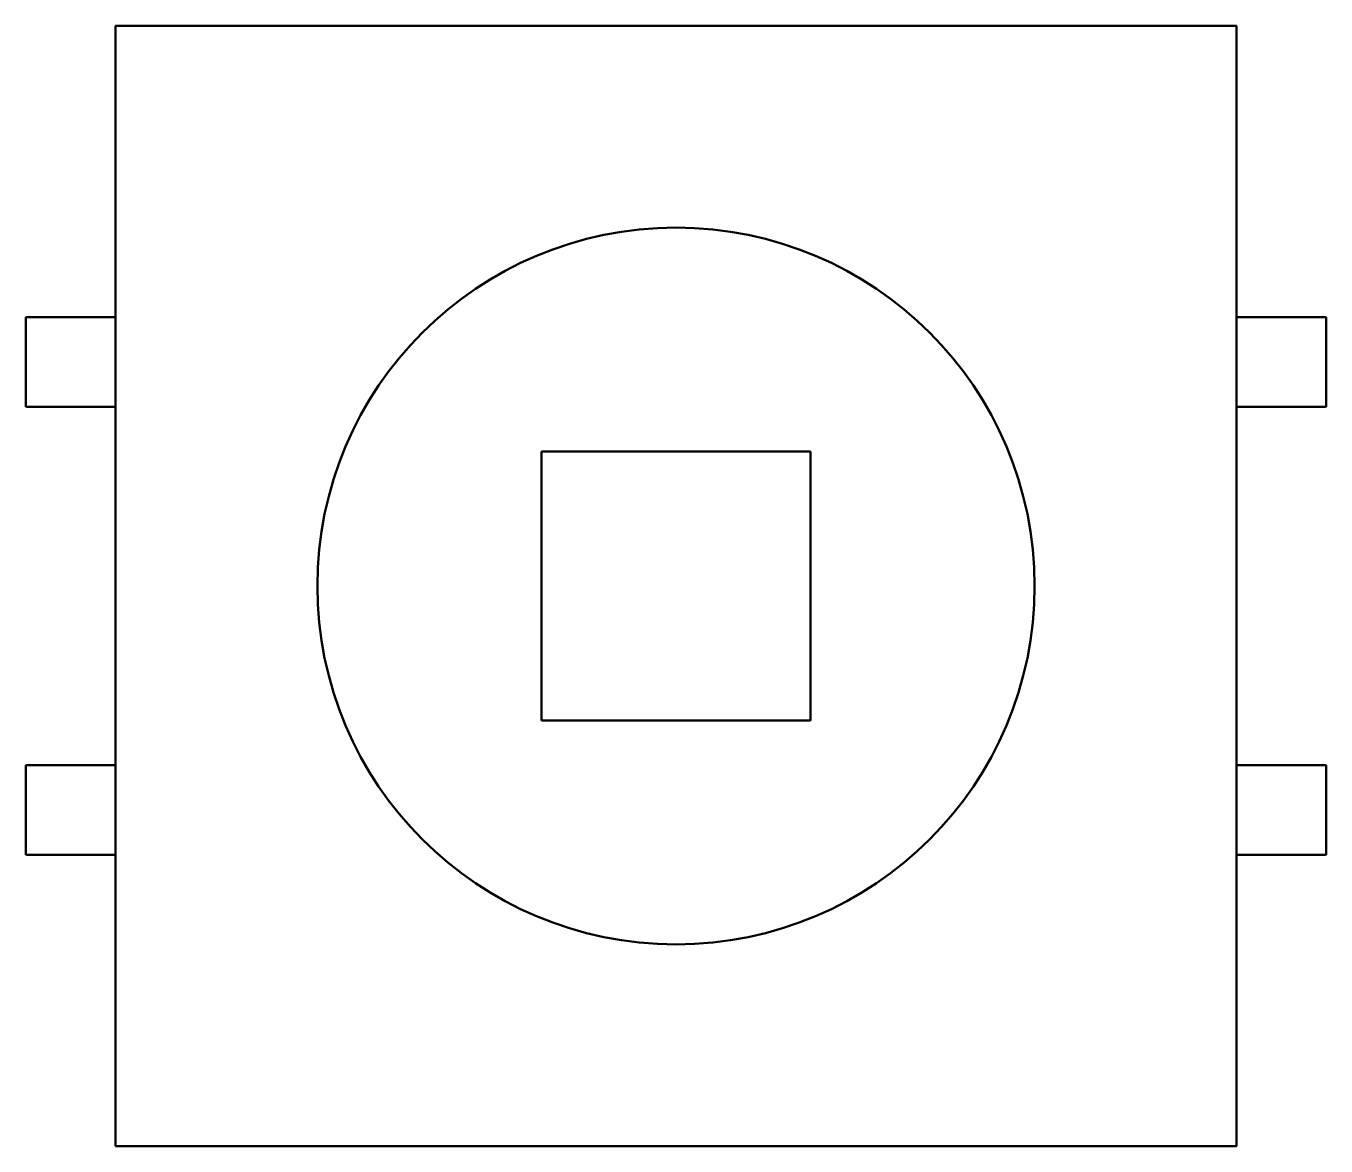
# Model space of a CAD drawing. Header units: centimetres. Extents: x -11.22 to -9.78, y -15.47 to -14.22.
import ezdxf

# ---------------------------------------------------------------- set-up
doc = ezdxf.new("R2010")
doc.units = ezdxf.units.CM
doc.header["$MEASUREMENT"] = 0
doc.layers.add('Layer 1', color=7, linetype='Continuous')

msp = doc.modelspace()

# ---------------------------------------------------------------- linework, layer by layer
at = {"layer": 'Layer 1', "color": 7, "lineweight": 50}
for points in [[(-11.125, -15.475), (-9.875, -15.475), (-9.875, -14.225), (-11.125, -14.225), (-11.125, -15.475)], [(-11.225, -14.65), (-11.125, -14.65), (-11.125, -14.55), (-11.225, -14.55), (-11.225, -14.65)], [(-9.875, -14.65), (-9.775, -14.65), (-9.775, -14.55), (-9.875, -14.55), (-9.875, -14.65)], [(-10.65, -15), (-10.35, -15), (-10.35, -14.7), (-10.65, -14.7), (-10.65, -15)], [(-11.225, -15.15), (-11.125, -15.15), (-11.125, -15.05), (-11.225, -15.05), (-11.225, -15.15)], [(-9.875, -15.15), (-9.775, -15.15), (-9.775, -15.05), (-9.875, -15.05), (-9.875, -15.15)]]:
    msp.add_lwpolyline(points, close=True, dxfattribs=at)
msp.add_ellipse((-10.5, -14.85), major_axis=(0, 0.4), ratio=1, dxfattribs=at)

doc.saveas('drawing.dxf')
